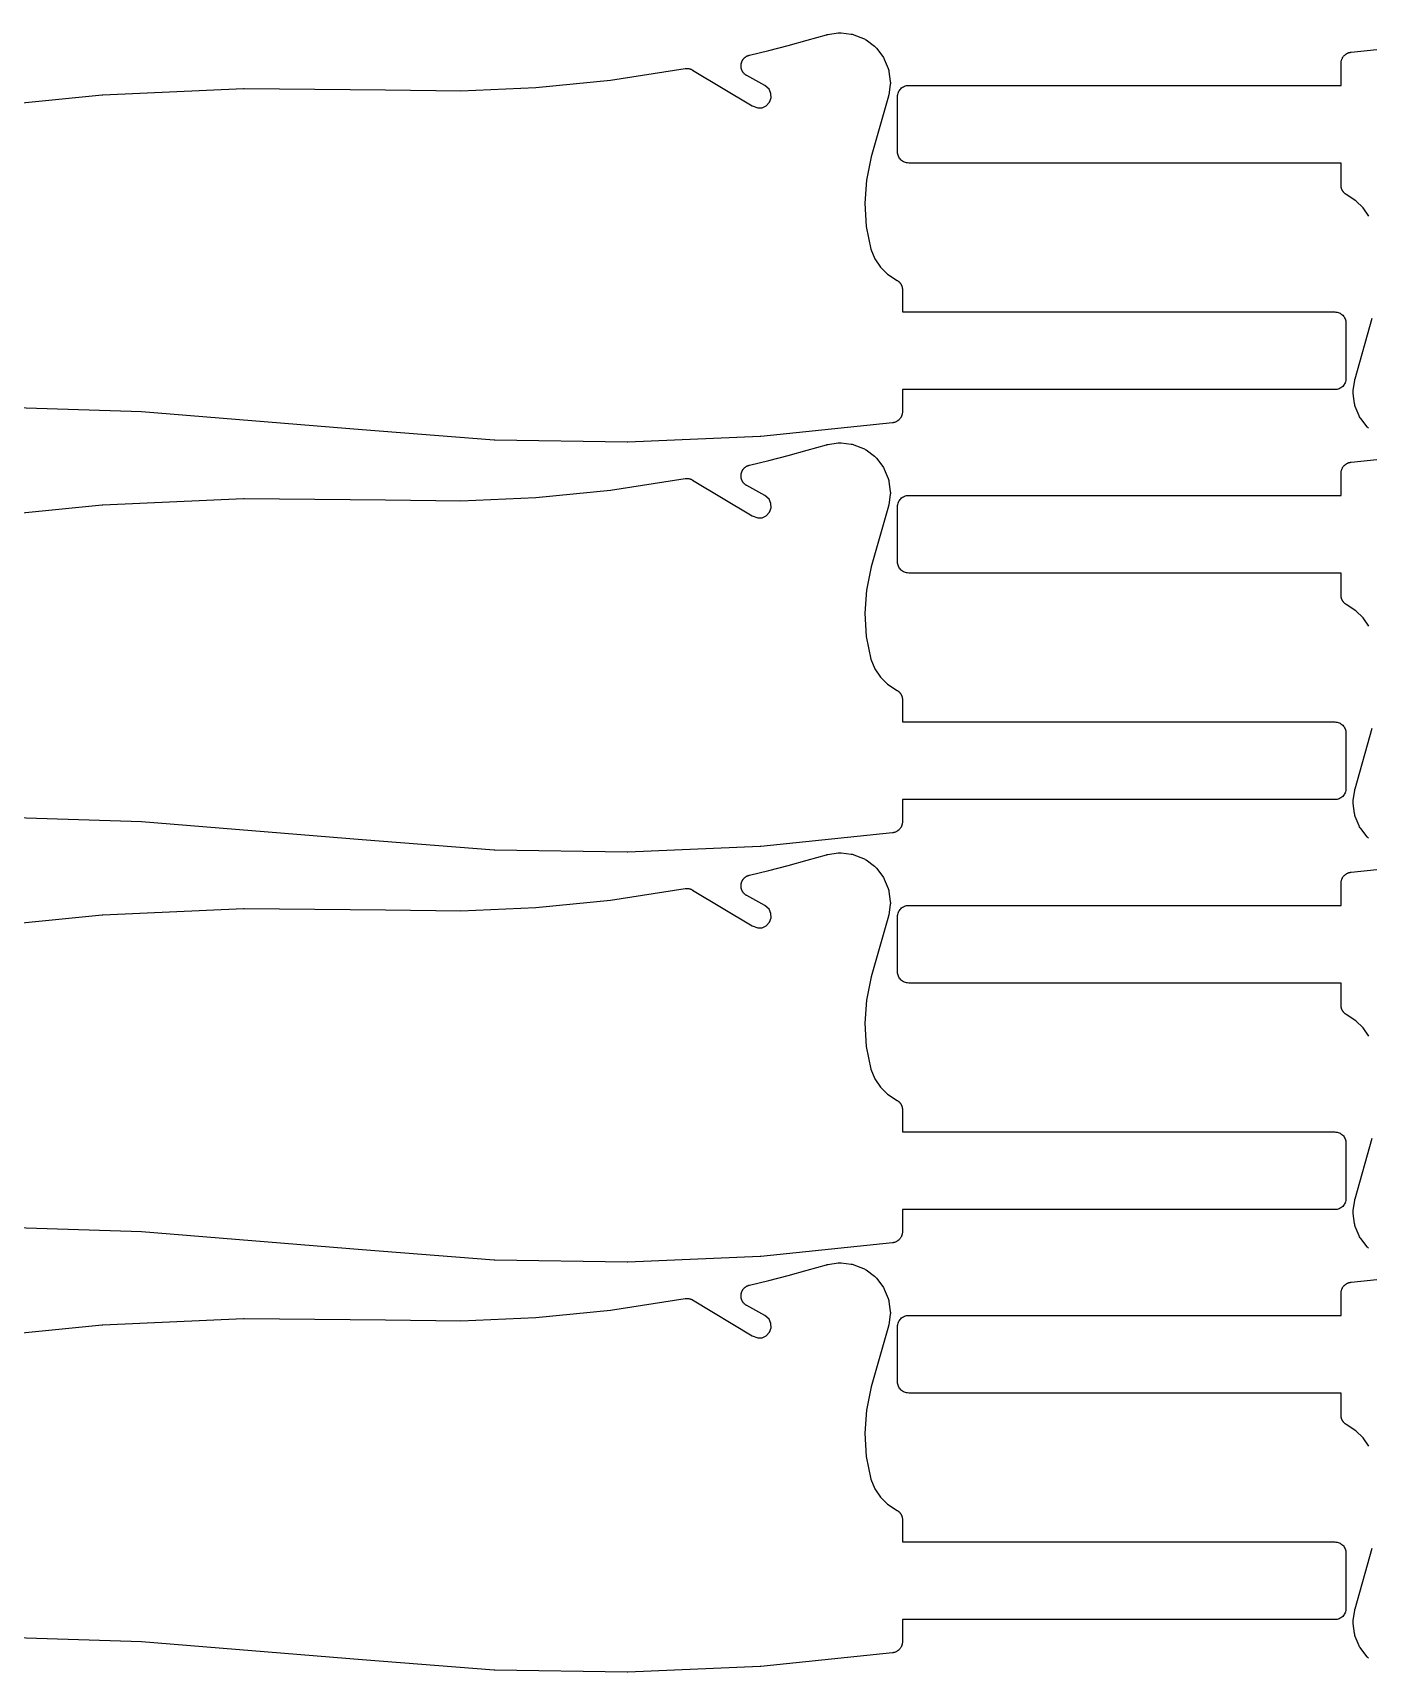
# Model space of a CAD drawing. Header units: metres. Extents: x 0 to 3000, y 0 to 1240.
# Drawn here: x 1500 to 1740.9, y 591.6 to 887.3 of the extents above; entities that cross this region are included whole.
import ezdxf

# ---------------------------------------------------------------- set-up
doc = ezdxf.new("R2010")
doc.units = ezdxf.units.M

msp = doc.modelspace()

# ---------------------------------------------------------------- linework, layer by layer
at = {"color": 1}
for points in [[(1487.18, 873.57), (1512.5, 876.12), (1512.61, 876.13), (1538.03, 877.27), (1538.14, 877.27), (1563.61, 876.99), (1563.61, 876.99), (1563.61, 876.99), (1577.22, 876.84), (1590.75, 877.43), (1604.23, 878.77), (1617.67, 880.85), (1617.68, 880.85), (1617.69, 880.85), (1617.78, 880.86), (1617.87, 880.87), (1617.88, 880.87), (1617.89, 880.87), (1617.98, 880.87), (1618.07, 880.87), (1618.07, 880.87), (1618.08, 880.87), (1618.17, 880.86), (1618.26, 880.85), (1618.27, 880.85), (1618.28, 880.85), (1618.37, 880.83), (1618.45, 880.81), (1618.46, 880.81), (1618.47, 880.81), (1618.56, 880.78), (1618.64, 880.76), (1618.65, 880.75), (1618.66, 880.75), (1618.74, 880.72), (1618.82, 880.68), (1618.83, 880.68), (1618.84, 880.68), (1618.92, 880.63), (1619, 880.59), (1619, 880.59), (1619.01, 880.58), (1629.78, 874.09), (1630.78, 873.74), (1631.59, 873.78), (1632.32, 874.12), (1632.9, 874.75), (1633.19, 875.56), (1633.15, 876.37), (1632.81, 877.1), (1632.06, 877.79), (1628.8, 879.56), (1628.76, 879.59), (1628.71, 879.61), (1628.67, 879.64), (1628.63, 879.67), (1628.59, 879.7), (1628.55, 879.73), (1628.51, 879.76), (1628.48, 879.79), (1628.44, 879.82), (1628.4, 879.85), (1628.37, 879.89), (1628.33, 879.92), (1628.3, 879.96), (1628.26, 879.99), (1628.23, 880.03), (1628.2, 880.06), (1628.17, 880.11), (1628.14, 880.14), (1628.11, 880.18), (1628.08, 880.22), (1628.06, 880.27), (1628.03, 880.31), (1628.01, 880.35), (1627.99, 880.39), (1627.96, 880.44), (1627.94, 880.48), (1627.92, 880.53), (1627.9, 880.57), (1627.89, 880.62), (1627.87, 880.66), (1627.85, 880.71), (1627.84, 880.76), (1627.83, 880.8), (1627.81, 880.85), (1627.8, 880.9), (1627.79, 880.95), (1627.79, 881), (1627.78, 881.04), (1627.77, 881.09), (1627.77, 881.14), (1627.76, 881.19), (1627.76, 881.24), (1627.76, 881.29), (1627.76, 881.34), (1627.76, 881.39), (1627.76, 881.44), (1627.77, 881.48), (1627.77, 881.53), (1627.78, 881.58), (1627.78, 881.63), (1627.79, 881.68), (1627.8, 881.73), (1627.81, 881.78), (1627.82, 881.82), (1627.84, 881.87), (1627.85, 881.92), (1627.87, 881.96), (1627.88, 882.01), (1627.9, 882.06), (1627.92, 882.1), (1627.94, 882.15), (1627.96, 882.19), (1627.98, 882.23), (1628, 882.28), (1628.03, 882.32), (1628.05, 882.36), (1628.08, 882.4), (1628.1, 882.45), (1628.13, 882.49), (1628.16, 882.53), (1628.19, 882.56), (1628.22, 882.6), (1628.26, 882.64), (1628.29, 882.68), (1628.32, 882.71), (1628.35, 882.75), (1628.39, 882.78), (1628.43, 882.81), (1628.46, 882.85), (1628.5, 882.88), (1628.54, 882.91), (1628.58, 882.94), (1628.62, 882.96), (1628.66, 882.99), (1628.7, 883.02), (1628.74, 883.05), (1628.79, 883.07), (1628.83, 883.09), (1628.87, 883.11), (1628.92, 883.14), (1628.96, 883.15), (1629.01, 883.17), (1629.05, 883.19), (1629.1, 883.21), (1629.15, 883.22), (1629.19, 883.24), (1629.24, 883.25), (1629.29, 883.27), (1632.78, 884.11), (1636.25, 885), (1639.7, 885.94), (1643.15, 886.93), (1643.18, 886.94), (1643.21, 886.94), (1643.27, 886.96), (1643.34, 886.97), (1643.34, 886.97), (1643.37, 886.98), (1643.4, 886.98), (1645.25, 887.27), (1645.43, 887.29), (1645.61, 887.29), (1645.79, 887.28), (1647.62, 887.07), (1647.79, 887.04), (1647.97, 887), (1648.13, 886.94), (1649.85, 886.26), (1650.01, 886.19), (1650.16, 886.1), (1650.31, 886), (1651.81, 884.87), (1651.95, 884.76), (1652.08, 884.63), (1652.19, 884.49), (1653.34, 883.01), (1653.44, 882.86), (1653.53, 882.71), (1653.6, 882.55), (1654.31, 880.84), (1654.37, 880.67), (1654.41, 880.5), (1654.44, 880.33), (1654.67, 878.5), (1654.69, 878.32), (1654.69, 878.14), (1654.67, 877.97), (1654.4, 876.11), (1654.4, 876.07), (1654.39, 876.04), (1654.38, 875.98), (1654.37, 875.92), (1654.36, 875.88), (1654.35, 875.85), (1651.25, 864.9), (1650.37, 860.72), (1650.08, 856.55), (1650.35, 852.37), (1651.18, 848.29), (1651.87, 846.53), (1652.89, 845.01), (1654.19, 843.73), (1655.94, 842.63), (1655.96, 842.61), (1655.98, 842.6), (1656.04, 842.56), (1656.1, 842.52), (1656.12, 842.5), (1656.14, 842.48), (1656.19, 842.43), (1656.25, 842.39), (1656.27, 842.37), (1656.29, 842.35), (1656.33, 842.3), (1656.38, 842.25), (1656.4, 842.23), (1656.42, 842.21), (1656.46, 842.15), (1656.5, 842.09), (1656.52, 842.07), (1656.53, 842.05), (1656.57, 841.99), (1656.61, 841.93), (1656.62, 841.9), (1656.63, 841.88), (1656.67, 841.81), (1656.7, 841.75), (1656.71, 841.73), (1656.72, 841.7), (1656.74, 841.63), (1656.77, 841.57), (1656.78, 841.54), (1656.78, 841.52), (1656.8, 841.45), (1656.82, 841.38), (1656.83, 841.35), (1656.83, 841.33), (1656.84, 841.26), (1656.86, 841.18), (1656.86, 841.16), (1656.86, 841.13), (1656.86, 841.06), (1656.87, 840.99), (1656.87, 840.96), (1656.87, 840.94), (1656.87, 836.94), (1734.87, 836.94), (1735.07, 836.93), (1735.26, 836.9), (1735.45, 836.85), (1735.64, 836.78), (1735.81, 836.7), (1735.98, 836.6), (1736.14, 836.48), (1736.29, 836.35), (1736.42, 836.21), (1736.53, 836.05), (1736.63, 835.88), (1736.72, 835.7), (1736.78, 835.52), (1736.83, 835.33), (1736.86, 835.13), (1736.87, 834.94), (1736.87, 824.94), (1736.86, 824.74), (1736.83, 824.55), (1736.78, 824.36), (1736.72, 824.17), (1736.63, 823.99), (1736.53, 823.83), (1736.42, 823.67), (1736.29, 823.52), (1736.14, 823.39), (1735.98, 823.27), (1735.81, 823.17), (1735.64, 823.09), (1735.45, 823.02), (1735.26, 822.98), (1735.07, 822.95), (1734.87, 822.94), (1656.87, 822.94), (1656.87, 818.94), (1656.87, 818.84), (1656.86, 818.75), (1656.86, 818.75), (1656.86, 818.74), (1656.85, 818.65), (1656.83, 818.56), (1656.83, 818.55), (1656.83, 818.55), (1656.81, 818.46), (1656.79, 818.37), (1656.79, 818.36), (1656.78, 818.36), (1656.75, 818.27), (1656.72, 818.18), (1656.72, 818.18), (1656.72, 818.17), (1656.68, 818.09), (1656.64, 818), (1656.64, 818), (1656.63, 817.99), (1656.59, 817.91), (1656.54, 817.83), (1656.54, 817.83), (1656.53, 817.83), (1656.48, 817.75), (1656.42, 817.68), (1656.42, 817.67), (1656.42, 817.67), (1656.35, 817.6), (1656.29, 817.53), (1656.29, 817.53), (1656.29, 817.52), (1656.22, 817.46), (1656.15, 817.4), (1656.14, 817.39), (1656.14, 817.39), (1656.06, 817.34), (1655.99, 817.28), (1655.99, 817.28), (1655.98, 817.27), (1655.9, 817.23), (1655.82, 817.18), (1655.82, 817.18), (1655.81, 817.17), (1655.73, 817.13), (1655.65, 817.09), (1655.64, 817.09), (1655.64, 817.09), (1655.55, 817.06), (1655.46, 817.03), (1655.46, 817.02), (1655.45, 817.02), (1655.36, 817), (1655.27, 816.98), (1655.27, 816.98), (1655.26, 816.98), (1655.17, 816.96), (1655.08, 816.95), (1631.31, 814.49), (1631.19, 814.48), (1607.34, 813.44), (1607.22, 813.44), (1583.35, 813.84), (1583.24, 813.84), (1559.41, 815.66), (1559.41, 815.66), (1559.4, 815.66), (1519.62, 818.91), (1479.8, 820.18)], [(1741, 854.21), (1739.98, 855.73), (1738.68, 857.01), (1736.93, 858.11), (1736.91, 858.12), (1736.89, 858.14), (1736.83, 858.18), (1736.77, 858.22), (1736.75, 858.24), (1736.73, 858.25), (1736.68, 858.3), (1736.62, 858.35), (1736.6, 858.37), (1736.59, 858.38), (1736.54, 858.44), (1736.49, 858.49), (1736.47, 858.51), (1736.45, 858.53), (1736.41, 858.59), (1736.37, 858.65), (1736.35, 858.67), (1736.34, 858.69), (1736.3, 858.75), (1736.26, 858.81), (1736.25, 858.83), (1736.24, 858.86), (1736.21, 858.92), (1736.17, 858.99), (1736.16, 859.01), (1736.15, 859.03), (1736.13, 859.1), (1736.1, 859.17), (1736.09, 859.19), (1736.09, 859.22), (1736.07, 859.29), (1736.05, 859.36), (1736.04, 859.38), (1736.04, 859.41), (1736.03, 859.48), (1736.02, 859.55), (1736.01, 859.58), (1736.01, 859.6), (1736.01, 859.68), (1736, 859.75), (1736, 859.77), (1736, 859.8), (1736, 863.8), (1658, 863.8), (1657.8, 863.81), (1657.61, 863.84), (1657.42, 863.88), (1657.23, 863.95), (1657.06, 864.03), (1656.89, 864.14), (1656.73, 864.25), (1656.59, 864.38), (1656.45, 864.53), (1656.34, 864.69), (1656.24, 864.86), (1656.15, 865.03), (1656.09, 865.22), (1656.04, 865.41), (1656.01, 865.6), (1656, 865.8), (1656, 875.8), (1656.01, 875.99), (1656.04, 876.19), (1656.09, 876.38), (1656.15, 876.56), (1656.24, 876.74), (1656.34, 876.91), (1656.45, 877.07), (1656.59, 877.21), (1656.73, 877.34), (1656.89, 877.46), (1657.06, 877.56), (1657.23, 877.65), (1657.42, 877.71), (1657.61, 877.76), (1657.8, 877.79), (1658, 877.8), (1736, 877.8), (1736, 881.8), (1736, 881.89), (1736.01, 881.98), (1736.01, 881.99), (1736.01, 881.99), (1736.02, 882.09), (1736.04, 882.18), (1736.04, 882.18), (1736.04, 882.19), (1736.06, 882.28), (1736.08, 882.37), (1736.08, 882.37), (1736.09, 882.38), (1736.12, 882.47), (1736.15, 882.55), (1736.15, 882.56), (1736.15, 882.56), (1736.19, 882.65), (1736.23, 882.73), (1736.23, 882.74), (1736.24, 882.74), (1736.28, 882.82), (1736.33, 882.9), (1736.33, 882.91), (1736.34, 882.91), (1736.39, 882.98), (1736.45, 883.06), (1736.45, 883.06), (1736.45, 883.07), (1736.52, 883.14), (1736.58, 883.21), (1736.58, 883.21), (1736.59, 883.21), (1736.65, 883.28), (1736.72, 883.34), (1736.73, 883.34), (1736.73, 883.34), (1736.81, 883.4), (1736.88, 883.46), (1736.88, 883.46), (1736.89, 883.46), (1736.97, 883.51), (1737.05, 883.56), (1737.05, 883.56), (1737.06, 883.56), (1737.14, 883.6), (1737.23, 883.64), (1737.23, 883.64), (1737.23, 883.65), (1737.32, 883.68), (1737.41, 883.71), (1737.41, 883.71), (1737.42, 883.71), (1737.51, 883.74), (1737.6, 883.76), (1737.6, 883.76), (1737.61, 883.76), (1737.7, 883.77), (1737.79, 883.79), (1761.56, 886.25)], [(1740.92, 815.98), (1740.79, 816.1), (1740.68, 816.24), (1739.53, 817.73), (1739.43, 817.87), (1739.34, 818.03), (1739.27, 818.19), (1738.56, 819.9), (1738.5, 820.06), (1738.46, 820.23), (1738.43, 820.41), (1738.2, 822.24), (1738.18, 822.41), (1738.19, 822.59), (1738.2, 822.77), (1738.47, 824.63), (1738.47, 824.66), (1738.48, 824.7), (1738.49, 824.76), (1738.5, 824.82), (1738.51, 824.86), (1738.52, 824.89), (1741.62, 835.83)], [(1487.18, 799.62), (1512.5, 802.17), (1512.61, 802.18), (1538.03, 803.32), (1538.14, 803.32), (1563.61, 803.04), (1563.61, 803.04), (1563.61, 803.04), (1577.22, 802.89), (1590.75, 803.48), (1604.23, 804.82), (1617.67, 806.9), (1617.68, 806.9), (1617.69, 806.9), (1617.78, 806.91), (1617.87, 806.92), (1617.88, 806.92), (1617.89, 806.92), (1617.98, 806.92), (1618.07, 806.92), (1618.07, 806.92), (1618.08, 806.92), (1618.17, 806.91), (1618.26, 806.9), (1618.27, 806.9), (1618.28, 806.9), (1618.37, 806.88), (1618.45, 806.86), (1618.46, 806.86), (1618.47, 806.86), (1618.56, 806.83), (1618.64, 806.81), (1618.65, 806.8), (1618.66, 806.8), (1618.74, 806.77), (1618.82, 806.73), (1618.83, 806.73), (1618.84, 806.73), (1618.92, 806.68), (1619, 806.64), (1619, 806.64), (1619.01, 806.63), (1629.78, 800.14), (1630.78, 799.79), (1631.59, 799.83), (1632.32, 800.17), (1632.9, 800.8), (1633.19, 801.61), (1633.15, 802.42), (1632.81, 803.15), (1632.06, 803.84), (1628.8, 805.62), (1628.76, 805.64), (1628.71, 805.67), (1628.67, 805.69), (1628.63, 805.72), (1628.59, 805.75), (1628.55, 805.78), (1628.51, 805.81), (1628.48, 805.84), (1628.44, 805.87), (1628.4, 805.9), (1628.37, 805.94), (1628.33, 805.97), (1628.3, 806.01), (1628.26, 806.04), (1628.23, 806.08), (1628.2, 806.12), (1628.17, 806.16), (1628.14, 806.19), (1628.11, 806.23), (1628.08, 806.27), (1628.06, 806.32), (1628.03, 806.36), (1628.01, 806.4), (1627.99, 806.44), (1627.96, 806.49), (1627.94, 806.53), (1627.92, 806.58), (1627.9, 806.62), (1627.89, 806.67), (1627.87, 806.71), (1627.85, 806.76), (1627.84, 806.81), (1627.83, 806.86), (1627.81, 806.9), (1627.8, 806.95), (1627.79, 807), (1627.79, 807.05), (1627.78, 807.1), (1627.77, 807.14), (1627.77, 807.19), (1627.76, 807.24), (1627.76, 807.29), (1627.76, 807.34), (1627.76, 807.39), (1627.76, 807.44), (1627.76, 807.49), (1627.77, 807.54), (1627.77, 807.58), (1627.78, 807.63), (1627.78, 807.68), (1627.79, 807.73), (1627.8, 807.78), (1627.81, 807.83), (1627.82, 807.87), (1627.84, 807.92), (1627.85, 807.97), (1627.87, 808.01), (1627.88, 808.06), (1627.9, 808.11), (1627.92, 808.15), (1627.94, 808.2), (1627.96, 808.24), (1627.98, 808.29), (1628, 808.33), (1628.03, 808.37), (1628.05, 808.41), (1628.08, 808.45), (1628.1, 808.5), (1628.13, 808.54), (1628.16, 808.58), (1628.19, 808.61), (1628.22, 808.65), (1628.26, 808.69), (1628.29, 808.73), (1628.32, 808.76), (1628.35, 808.8), (1628.39, 808.83), (1628.43, 808.87), (1628.46, 808.9), (1628.5, 808.93), (1628.54, 808.96), (1628.58, 808.99), (1628.62, 809.02), (1628.66, 809.04), (1628.7, 809.07), (1628.74, 809.1), (1628.79, 809.12), (1628.83, 809.14), (1628.87, 809.16), (1628.92, 809.19), (1628.96, 809.21), (1629.01, 809.23), (1629.05, 809.24), (1629.1, 809.26), (1629.15, 809.27), (1629.19, 809.29), (1629.24, 809.3), (1629.29, 809.32), (1632.78, 810.16), (1636.25, 811.05), (1639.7, 811.99), (1643.15, 812.98), (1643.18, 812.99), (1643.21, 813), (1643.27, 813.01), (1643.34, 813.02), (1643.34, 813.02), (1643.37, 813.03), (1643.4, 813.03), (1645.25, 813.32), (1645.43, 813.34), (1645.61, 813.34), (1645.79, 813.33), (1647.62, 813.12), (1647.79, 813.09), (1647.97, 813.05), (1648.13, 812.99), (1649.85, 812.31), (1650.01, 812.24), (1650.16, 812.15), (1650.31, 812.05), (1651.81, 810.92), (1651.95, 810.81), (1652.08, 810.68), (1652.19, 810.55), (1653.34, 809.06), (1653.44, 808.91), (1653.53, 808.76), (1653.6, 808.6), (1654.31, 806.89), (1654.37, 806.72), (1654.41, 806.55), (1654.44, 806.38), (1654.67, 804.55), (1654.69, 804.37), (1654.69, 804.19), (1654.67, 804.02), (1654.4, 802.16), (1654.4, 802.12), (1654.39, 802.09), (1654.38, 802.03), (1654.37, 801.97), (1654.36, 801.93), (1654.35, 801.9), (1651.25, 790.95), (1650.37, 786.77), (1650.08, 782.6), (1650.35, 778.42), (1651.18, 774.34), (1651.87, 772.58), (1652.89, 771.06), (1654.19, 769.78), (1655.94, 768.68), (1655.96, 768.66), (1655.98, 768.65), (1656.04, 768.61), (1656.1, 768.57), (1656.12, 768.55), (1656.14, 768.53), (1656.19, 768.49), (1656.25, 768.44), (1656.27, 768.42), (1656.29, 768.4), (1656.33, 768.35), (1656.38, 768.3), (1656.4, 768.28), (1656.42, 768.26), (1656.46, 768.2), (1656.5, 768.14), (1656.52, 768.12), (1656.53, 768.1), (1656.57, 768.04), (1656.61, 767.98), (1656.62, 767.95), (1656.63, 767.93), (1656.67, 767.87), (1656.7, 767.8), (1656.71, 767.78), (1656.72, 767.75), (1656.74, 767.68), (1656.77, 767.62), (1656.78, 767.59), (1656.78, 767.57), (1656.8, 767.5), (1656.82, 767.43), (1656.83, 767.4), (1656.83, 767.38), (1656.84, 767.31), (1656.86, 767.24), (1656.86, 767.21), (1656.86, 767.18), (1656.86, 767.11), (1656.87, 767.04), (1656.87, 767.01), (1656.87, 766.99), (1656.87, 762.99), (1734.87, 762.99), (1735.07, 762.98), (1735.26, 762.95), (1735.45, 762.9), (1735.64, 762.84), (1735.81, 762.75), (1735.98, 762.65), (1736.14, 762.53), (1736.29, 762.4), (1736.42, 762.26), (1736.53, 762.1), (1736.63, 761.93), (1736.72, 761.75), (1736.78, 761.57), (1736.83, 761.38), (1736.86, 761.18), (1736.87, 760.99), (1736.87, 750.99), (1736.86, 750.79), (1736.83, 750.6), (1736.78, 750.41), (1736.72, 750.22), (1736.63, 750.04), (1736.53, 749.88), (1736.42, 749.72), (1736.29, 749.57), (1736.14, 749.44), (1735.98, 749.32), (1735.81, 749.22), (1735.64, 749.14), (1735.45, 749.07), (1735.26, 749.03), (1735.07, 749), (1734.87, 748.99), (1656.87, 748.99), (1656.87, 744.99), (1656.87, 744.89), (1656.86, 744.8), (1656.86, 744.8), (1656.86, 744.79), (1656.85, 744.7), (1656.83, 744.61), (1656.83, 744.6), (1656.83, 744.6), (1656.81, 744.51), (1656.79, 744.42), (1656.79, 744.41), (1656.78, 744.41), (1656.75, 744.32), (1656.72, 744.23), (1656.72, 744.23), (1656.72, 744.22), (1656.68, 744.14), (1656.64, 744.05), (1656.64, 744.05), (1656.63, 744.04), (1656.59, 743.96), (1656.54, 743.88), (1656.54, 743.88), (1656.53, 743.88), (1656.48, 743.8), (1656.42, 743.73), (1656.42, 743.72), (1656.42, 743.72), (1656.35, 743.65), (1656.29, 743.58), (1656.29, 743.58), (1656.29, 743.57), (1656.22, 743.51), (1656.15, 743.45), (1656.14, 743.45), (1656.14, 743.44), (1656.06, 743.39), (1655.99, 743.33), (1655.99, 743.33), (1655.98, 743.32), (1655.9, 743.28), (1655.82, 743.23), (1655.82, 743.23), (1655.81, 743.22), (1655.73, 743.18), (1655.65, 743.14), (1655.64, 743.14), (1655.64, 743.14), (1655.55, 743.11), (1655.46, 743.08), (1655.46, 743.08), (1655.45, 743.07), (1655.36, 743.05), (1655.27, 743.03), (1655.27, 743.03), (1655.26, 743.03), (1655.17, 743.01), (1655.08, 743), (1631.31, 740.54), (1631.19, 740.53), (1607.34, 739.5), (1607.22, 739.49), (1583.35, 739.89), (1583.24, 739.89), (1559.41, 741.71), (1559.41, 741.71), (1559.4, 741.71), (1519.62, 744.96), (1479.8, 746.23)], [(1741, 780.26), (1739.98, 781.78), (1738.68, 783.06), (1736.93, 784.16), (1736.91, 784.17), (1736.89, 784.19), (1736.83, 784.23), (1736.77, 784.27), (1736.75, 784.29), (1736.73, 784.3), (1736.68, 784.35), (1736.62, 784.4), (1736.6, 784.42), (1736.59, 784.44), (1736.54, 784.49), (1736.49, 784.54), (1736.47, 784.56), (1736.45, 784.58), (1736.41, 784.64), (1736.37, 784.7), (1736.35, 784.72), (1736.34, 784.74), (1736.3, 784.8), (1736.26, 784.86), (1736.25, 784.88), (1736.24, 784.91), (1736.21, 784.97), (1736.17, 785.04), (1736.16, 785.06), (1736.15, 785.08), (1736.13, 785.15), (1736.1, 785.22), (1736.09, 785.24), (1736.09, 785.27), (1736.07, 785.34), (1736.05, 785.41), (1736.04, 785.43), (1736.04, 785.46), (1736.03, 785.53), (1736.02, 785.6), (1736.01, 785.63), (1736.01, 785.65), (1736.01, 785.73), (1736, 785.8), (1736, 785.82), (1736, 785.85), (1736, 789.85), (1658, 789.85), (1657.8, 789.86), (1657.61, 789.89), (1657.42, 789.94), (1657.23, 790), (1657.06, 790.09), (1656.89, 790.19), (1656.73, 790.3), (1656.59, 790.44), (1656.45, 790.58), (1656.34, 790.74), (1656.24, 790.91), (1656.15, 791.08), (1656.09, 791.27), (1656.04, 791.46), (1656.01, 791.65), (1656, 791.85), (1656, 801.85), (1656.01, 802.05), (1656.04, 802.24), (1656.09, 802.43), (1656.15, 802.61), (1656.24, 802.79), (1656.34, 802.96), (1656.45, 803.12), (1656.59, 803.26), (1656.73, 803.4), (1656.89, 803.51), (1657.06, 803.61), (1657.23, 803.7), (1657.42, 803.76), (1657.61, 803.81), (1657.8, 803.84), (1658, 803.85), (1736, 803.85), (1736, 807.85), (1736, 807.94), (1736.01, 808.04), (1736.01, 808.04), (1736.01, 808.05), (1736.02, 808.14), (1736.04, 808.23), (1736.04, 808.23), (1736.04, 808.24), (1736.06, 808.33), (1736.08, 808.42), (1736.08, 808.43), (1736.09, 808.43), (1736.12, 808.52), (1736.15, 808.61), (1736.15, 808.61), (1736.15, 808.61), (1736.19, 808.7), (1736.23, 808.78), (1736.23, 808.79), (1736.24, 808.79), (1736.28, 808.87), (1736.33, 808.95), (1736.33, 808.96), (1736.34, 808.96), (1736.39, 809.04), (1736.45, 809.11), (1736.45, 809.11), (1736.45, 809.12), (1736.52, 809.19), (1736.58, 809.26), (1736.58, 809.26), (1736.59, 809.26), (1736.65, 809.33), (1736.72, 809.39), (1736.73, 809.39), (1736.73, 809.4), (1736.81, 809.45), (1736.88, 809.51), (1736.88, 809.51), (1736.89, 809.51), (1736.97, 809.56), (1737.05, 809.61), (1737.05, 809.61), (1737.06, 809.61), (1737.14, 809.65), (1737.23, 809.69), (1737.23, 809.7), (1737.23, 809.7), (1737.32, 809.73), (1737.41, 809.76), (1737.41, 809.76), (1737.42, 809.76), (1737.51, 809.79), (1737.6, 809.81), (1737.6, 809.81), (1737.61, 809.81), (1737.7, 809.82), (1737.79, 809.84), (1761.56, 812.3)], [(1740.92, 742.03), (1740.79, 742.16), (1740.68, 742.29), (1739.53, 743.78), (1739.43, 743.92), (1739.34, 744.08), (1739.27, 744.24), (1738.56, 745.95), (1738.5, 746.11), (1738.46, 746.28), (1738.43, 746.46), (1738.2, 748.29), (1738.18, 748.46), (1738.19, 748.64), (1738.2, 748.82), (1738.47, 750.68), (1738.47, 750.71), (1738.48, 750.75), (1738.49, 750.81), (1738.5, 750.87), (1738.51, 750.91), (1738.52, 750.94), (1741.62, 761.89)], [(1487.18, 725.67), (1512.5, 728.22), (1512.61, 728.23), (1538.03, 729.37), (1538.14, 729.37), (1563.61, 729.09), (1563.61, 729.09), (1563.61, 729.09), (1577.22, 728.94), (1590.75, 729.53), (1604.23, 730.87), (1617.67, 732.95), (1617.68, 732.95), (1617.69, 732.95), (1617.78, 732.96), (1617.87, 732.97), (1617.88, 732.97), (1617.89, 732.97), (1617.98, 732.97), (1618.07, 732.97), (1618.07, 732.97), (1618.08, 732.97), (1618.17, 732.96), (1618.26, 732.95), (1618.27, 732.95), (1618.28, 732.95), (1618.37, 732.93), (1618.45, 732.91), (1618.46, 732.91), (1618.47, 732.91), (1618.56, 732.88), (1618.64, 732.86), (1618.65, 732.86), (1618.66, 732.85), (1618.74, 732.82), (1618.82, 732.78), (1618.83, 732.78), (1618.84, 732.78), (1618.92, 732.73), (1619, 732.69), (1619, 732.69), (1619.01, 732.68), (1629.78, 726.2), (1630.78, 725.84), (1631.59, 725.88), (1632.32, 726.22), (1632.9, 726.85), (1633.19, 727.66), (1633.15, 728.47), (1632.81, 729.21), (1632.06, 729.89), (1628.8, 731.67), (1628.76, 731.69), (1628.71, 731.72), (1628.67, 731.74), (1628.63, 731.77), (1628.59, 731.8), (1628.55, 731.83), (1628.51, 731.86), (1628.48, 731.89), (1628.44, 731.92), (1628.4, 731.95), (1628.37, 731.99), (1628.33, 732.02), (1628.3, 732.06), (1628.26, 732.09), (1628.23, 732.13), (1628.2, 732.17), (1628.17, 732.21), (1628.14, 732.25), (1628.11, 732.29), (1628.08, 732.32), (1628.06, 732.37), (1628.03, 732.41), (1628.01, 732.45), (1627.99, 732.49), (1627.96, 732.54), (1627.94, 732.58), (1627.92, 732.63), (1627.9, 732.67), (1627.89, 732.72), (1627.87, 732.77), (1627.85, 732.81), (1627.84, 732.86), (1627.83, 732.91), (1627.81, 732.95), (1627.8, 733), (1627.79, 733.05), (1627.79, 733.1), (1627.78, 733.15), (1627.77, 733.19), (1627.77, 733.24), (1627.76, 733.29), (1627.76, 733.34), (1627.76, 733.39), (1627.76, 733.44), (1627.76, 733.49), (1627.76, 733.54), (1627.77, 733.59), (1627.77, 733.63), (1627.78, 733.68), (1627.78, 733.73), (1627.79, 733.78), (1627.8, 733.83), (1627.81, 733.88), (1627.82, 733.93), (1627.84, 733.97), (1627.85, 734.02), (1627.87, 734.07), (1627.88, 734.11), (1627.9, 734.16), (1627.92, 734.2), (1627.94, 734.25), (1627.96, 734.29), (1627.98, 734.34), (1628, 734.38), (1628.03, 734.42), (1628.05, 734.47), (1628.08, 734.51), (1628.1, 734.55), (1628.13, 734.59), (1628.16, 734.63), (1628.19, 734.66), (1628.22, 734.7), (1628.26, 734.74), (1628.29, 734.78), (1628.32, 734.81), (1628.35, 734.85), (1628.39, 734.88), (1628.43, 734.92), (1628.46, 734.95), (1628.5, 734.98), (1628.54, 735.01), (1628.58, 735.04), (1628.62, 735.07), (1628.66, 735.09), (1628.7, 735.12), (1628.74, 735.15), (1628.79, 735.17), (1628.83, 735.19), (1628.87, 735.21), (1628.92, 735.24), (1628.96, 735.26), (1629.01, 735.28), (1629.05, 735.29), (1629.1, 735.31), (1629.15, 735.32), (1629.19, 735.34), (1629.24, 735.35), (1629.29, 735.37), (1632.78, 736.21), (1636.25, 737.1), (1639.7, 738.04), (1643.15, 739.03), (1643.18, 739.04), (1643.21, 739.05), (1643.27, 739.06), (1643.34, 739.08), (1643.34, 739.08), (1643.37, 739.08), (1643.4, 739.09), (1645.25, 739.37), (1645.43, 739.39), (1645.61, 739.39), (1645.79, 739.38), (1647.62, 739.17), (1647.79, 739.14), (1647.97, 739.1), (1648.13, 739.04), (1649.85, 738.36), (1650.01, 738.29), (1650.16, 738.2), (1650.31, 738.1), (1651.81, 736.97), (1651.95, 736.86), (1652.08, 736.73), (1652.19, 736.6), (1653.34, 735.11), (1653.44, 734.96), (1653.53, 734.81), (1653.6, 734.65), (1654.31, 732.94), (1654.37, 732.78), (1654.41, 732.61), (1654.44, 732.43), (1654.67, 730.6), (1654.69, 730.42), (1654.69, 730.25), (1654.67, 730.07), (1654.4, 728.21), (1654.4, 728.17), (1654.39, 728.14), (1654.38, 728.08), (1654.37, 728.02), (1654.36, 727.98), (1654.35, 727.95), (1651.25, 717), (1650.37, 712.82), (1650.08, 708.65), (1650.35, 704.47), (1651.18, 700.39), (1651.87, 698.63), (1652.89, 697.11), (1654.19, 695.83), (1655.94, 694.73), (1655.96, 694.71), (1655.98, 694.7), (1656.04, 694.66), (1656.1, 694.62), (1656.12, 694.6), (1656.14, 694.58), (1656.19, 694.54), (1656.25, 694.49), (1656.27, 694.47), (1656.29, 694.45), (1656.33, 694.4), (1656.38, 694.35), (1656.4, 694.33), (1656.42, 694.31), (1656.46, 694.25), (1656.5, 694.19), (1656.52, 694.17), (1656.53, 694.15), (1656.57, 694.09), (1656.61, 694.03), (1656.62, 694), (1656.63, 693.98), (1656.67, 693.92), (1656.7, 693.85), (1656.71, 693.83), (1656.72, 693.8), (1656.74, 693.74), (1656.77, 693.67), (1656.78, 693.64), (1656.78, 693.62), (1656.8, 693.55), (1656.82, 693.48), (1656.83, 693.45), (1656.83, 693.43), (1656.84, 693.36), (1656.86, 693.29), (1656.86, 693.26), (1656.86, 693.23), (1656.86, 693.16), (1656.87, 693.09), (1656.87, 693.06), (1656.87, 693.04), (1656.87, 689.04), (1734.87, 689.04), (1735.07, 689.03), (1735.26, 689), (1735.45, 688.95), (1735.64, 688.89), (1735.81, 688.8), (1735.98, 688.7), (1736.14, 688.58), (1736.29, 688.45), (1736.42, 688.31), (1736.53, 688.15), (1736.63, 687.98), (1736.72, 687.8), (1736.78, 687.62), (1736.83, 687.43), (1736.86, 687.23), (1736.87, 687.04), (1736.87, 677.04), (1736.86, 676.84), (1736.83, 676.65), (1736.78, 676.46), (1736.72, 676.27), (1736.63, 676.1), (1736.53, 675.93), (1736.42, 675.77), (1736.29, 675.62), (1736.14, 675.49), (1735.98, 675.38), (1735.81, 675.27), (1735.64, 675.19), (1735.45, 675.12), (1735.26, 675.08), (1735.07, 675.05), (1734.87, 675.04), (1656.87, 675.04), (1656.87, 671.04), (1656.87, 670.95), (1656.86, 670.85), (1656.86, 670.85), (1656.86, 670.84), (1656.85, 670.75), (1656.83, 670.66), (1656.83, 670.65), (1656.83, 670.65), (1656.81, 670.56), (1656.79, 670.47), (1656.79, 670.46), (1656.78, 670.46), (1656.75, 670.37), (1656.72, 670.28), (1656.72, 670.28), (1656.72, 670.27), (1656.68, 670.19), (1656.64, 670.1), (1656.64, 670.1), (1656.63, 670.1), (1656.59, 670.02), (1656.54, 669.94), (1656.54, 669.93), (1656.53, 669.93), (1656.48, 669.85), (1656.42, 669.78), (1656.42, 669.77), (1656.42, 669.77), (1656.35, 669.7), (1656.29, 669.63), (1656.29, 669.63), (1656.29, 669.62), (1656.22, 669.56), (1656.15, 669.5), (1656.14, 669.5), (1656.14, 669.49), (1656.06, 669.44), (1655.99, 669.38), (1655.99, 669.38), (1655.98, 669.38), (1655.9, 669.33), (1655.82, 669.28), (1655.82, 669.28), (1655.81, 669.27), (1655.73, 669.23), (1655.65, 669.19), (1655.64, 669.19), (1655.64, 669.19), (1655.55, 669.16), (1655.46, 669.13), (1655.46, 669.13), (1655.45, 669.12), (1655.36, 669.1), (1655.27, 669.08), (1655.27, 669.08), (1655.26, 669.08), (1655.17, 669.06), (1655.08, 669.05), (1631.31, 666.59), (1631.19, 666.58), (1607.34, 665.55), (1607.22, 665.54), (1583.35, 665.94), (1583.24, 665.94), (1559.41, 667.76), (1559.41, 667.77), (1559.4, 667.77), (1519.62, 671.01), (1479.8, 672.28)], [(1741, 706.31), (1739.98, 707.83), (1738.68, 709.11), (1736.93, 710.21), (1736.91, 710.22), (1736.89, 710.24), (1736.83, 710.28), (1736.77, 710.32), (1736.75, 710.34), (1736.73, 710.35), (1736.68, 710.4), (1736.62, 710.45), (1736.6, 710.47), (1736.59, 710.49), (1736.54, 710.54), (1736.49, 710.59), (1736.47, 710.61), (1736.45, 710.63), (1736.41, 710.69), (1736.37, 710.75), (1736.35, 710.77), (1736.34, 710.79), (1736.3, 710.85), (1736.26, 710.91), (1736.25, 710.94), (1736.24, 710.96), (1736.21, 711.02), (1736.17, 711.09), (1736.16, 711.11), (1736.15, 711.13), (1736.13, 711.2), (1736.1, 711.27), (1736.09, 711.3), (1736.09, 711.32), (1736.07, 711.39), (1736.05, 711.46), (1736.04, 711.48), (1736.04, 711.51), (1736.03, 711.58), (1736.02, 711.65), (1736.01, 711.68), (1736.01, 711.7), (1736.01, 711.78), (1736, 711.85), (1736, 711.87), (1736, 711.9), (1736, 715.9), (1658, 715.9), (1657.8, 715.91), (1657.61, 715.94), (1657.42, 715.99), (1657.23, 716.05), (1657.06, 716.14), (1656.89, 716.24), (1656.73, 716.35), (1656.59, 716.49), (1656.45, 716.63), (1656.34, 716.79), (1656.24, 716.96), (1656.15, 717.13), (1656.09, 717.32), (1656.04, 717.51), (1656.01, 717.7), (1656, 717.9), (1656, 727.9), (1656.01, 728.1), (1656.04, 728.29), (1656.09, 728.48), (1656.15, 728.67), (1656.24, 728.84), (1656.34, 729.01), (1656.45, 729.17), (1656.59, 729.31), (1656.73, 729.45), (1656.89, 729.56), (1657.06, 729.66), (1657.23, 729.75), (1657.42, 729.81), (1657.61, 729.86), (1657.8, 729.89), (1658, 729.9), (1736, 729.9), (1736, 733.9), (1736, 733.99), (1736.01, 734.09), (1736.01, 734.09), (1736.01, 734.1), (1736.02, 734.19), (1736.04, 734.28), (1736.04, 734.29), (1736.04, 734.29), (1736.06, 734.38), (1736.08, 734.47), (1736.08, 734.48), (1736.09, 734.48), (1736.12, 734.57), (1736.15, 734.66), (1736.15, 734.66), (1736.15, 734.67), (1736.19, 734.75), (1736.23, 734.83), (1736.23, 734.84), (1736.24, 734.84), (1736.28, 734.92), (1736.33, 735), (1736.33, 735.01), (1736.34, 735.01), (1736.39, 735.09), (1736.45, 735.16), (1736.45, 735.16), (1736.45, 735.17), (1736.52, 735.24), (1736.58, 735.31), (1736.58, 735.31), (1736.59, 735.31), (1736.65, 735.38), (1736.72, 735.44), (1736.73, 735.44), (1736.73, 735.45), (1736.81, 735.5), (1736.88, 735.56), (1736.88, 735.56), (1736.89, 735.56), (1736.97, 735.61), (1737.05, 735.66), (1737.05, 735.66), (1737.06, 735.66), (1737.14, 735.7), (1737.23, 735.74), (1737.23, 735.75), (1737.23, 735.75), (1737.32, 735.78), (1737.41, 735.81), (1737.41, 735.81), (1737.42, 735.81), (1737.51, 735.84), (1737.6, 735.86), (1737.6, 735.86), (1737.61, 735.86), (1737.7, 735.88), (1737.79, 735.89), (1761.56, 738.35)], [(1740.92, 668.08), (1740.79, 668.21), (1740.68, 668.34), (1739.53, 669.83), (1739.43, 669.97), (1739.34, 670.13), (1739.27, 670.29), (1738.56, 672), (1738.5, 672.16), (1738.46, 672.33), (1738.43, 672.51), (1738.2, 674.34), (1738.18, 674.52), (1738.19, 674.69), (1738.2, 674.87), (1738.47, 676.73), (1738.47, 676.76), (1738.48, 676.8), (1738.49, 676.86), (1738.5, 676.92), (1738.51, 676.96), (1738.52, 676.99), (1741.62, 687.94)], [(1487.18, 651.72), (1512.5, 654.27), (1512.61, 654.28), (1538.03, 655.42), (1538.14, 655.42), (1563.61, 655.14), (1563.61, 655.14), (1563.61, 655.14), (1577.22, 654.99), (1590.75, 655.58), (1604.23, 656.92), (1617.67, 659), (1617.68, 659), (1617.69, 659), (1617.78, 659.01), (1617.87, 659.02), (1617.88, 659.02), (1617.89, 659.02), (1617.98, 659.02), (1618.07, 659.02), (1618.07, 659.02), (1618.08, 659.02), (1618.17, 659.01), (1618.26, 659), (1618.27, 659), (1618.28, 659), (1618.37, 658.98), (1618.45, 658.96), (1618.46, 658.96), (1618.47, 658.96), (1618.56, 658.93), (1618.64, 658.91), (1618.65, 658.91), (1618.66, 658.9), (1618.74, 658.87), (1618.82, 658.84), (1618.83, 658.83), (1618.84, 658.83), (1618.92, 658.79), (1619, 658.74), (1619, 658.74), (1619.01, 658.73), (1629.78, 652.25), (1630.78, 651.89), (1631.59, 651.93), (1632.32, 652.27), (1632.9, 652.9), (1633.19, 653.71), (1633.15, 654.52), (1632.81, 655.26), (1632.06, 655.94), (1628.8, 657.72), (1628.76, 657.74), (1628.71, 657.77), (1628.67, 657.79), (1628.63, 657.82), (1628.59, 657.85), (1628.55, 657.88), (1628.51, 657.91), (1628.48, 657.94), (1628.44, 657.97), (1628.4, 658), (1628.37, 658.04), (1628.33, 658.07), (1628.3, 658.11), (1628.26, 658.14), (1628.23, 658.18), (1628.2, 658.22), (1628.17, 658.26), (1628.14, 658.3), (1628.11, 658.34), (1628.08, 658.38), (1628.06, 658.42), (1628.03, 658.46), (1628.01, 658.5), (1627.99, 658.54), (1627.96, 658.59), (1627.94, 658.63), (1627.92, 658.68), (1627.9, 658.72), (1627.89, 658.77), (1627.87, 658.82), (1627.85, 658.86), (1627.84, 658.91), (1627.83, 658.96), (1627.81, 659), (1627.8, 659.05), (1627.79, 659.1), (1627.79, 659.15), (1627.78, 659.2), (1627.77, 659.25), (1627.77, 659.29), (1627.76, 659.34), (1627.76, 659.39), (1627.76, 659.44), (1627.76, 659.49), (1627.76, 659.54), (1627.76, 659.59), (1627.77, 659.64), (1627.77, 659.69), (1627.78, 659.73), (1627.78, 659.78), (1627.79, 659.83), (1627.8, 659.88), (1627.81, 659.93), (1627.82, 659.98), (1627.84, 660.02), (1627.85, 660.07), (1627.87, 660.12), (1627.88, 660.16), (1627.9, 660.21), (1627.92, 660.25), (1627.94, 660.3), (1627.96, 660.34), (1627.98, 660.39), (1628, 660.43), (1628.03, 660.47), (1628.05, 660.52), (1628.08, 660.56), (1628.1, 660.6), (1628.13, 660.64), (1628.16, 660.68), (1628.19, 660.72), (1628.22, 660.75), (1628.26, 660.79), (1628.29, 660.83), (1628.32, 660.86), (1628.35, 660.9), (1628.39, 660.93), (1628.43, 660.97), (1628.46, 661), (1628.5, 661.03), (1628.54, 661.06), (1628.58, 661.09), (1628.62, 661.12), (1628.66, 661.14), (1628.7, 661.17), (1628.74, 661.2), (1628.79, 661.22), (1628.83, 661.24), (1628.87, 661.27), (1628.92, 661.29), (1628.96, 661.31), (1629.01, 661.33), (1629.05, 661.34), (1629.1, 661.36), (1629.15, 661.38), (1629.19, 661.39), (1629.24, 661.4), (1629.29, 661.42), (1632.78, 662.26), (1636.25, 663.15), (1639.7, 664.09), (1643.15, 665.08), (1643.18, 665.09), (1643.21, 665.1), (1643.27, 665.11), (1643.34, 665.13), (1643.34, 665.13), (1643.37, 665.13), (1643.4, 665.14), (1645.25, 665.42), (1645.43, 665.44), (1645.61, 665.44), (1645.79, 665.43), (1647.62, 665.22), (1647.79, 665.19), (1647.97, 665.15), (1648.13, 665.09), (1649.85, 664.41), (1650.01, 664.34), (1650.16, 664.25), (1650.31, 664.15), (1651.81, 663.02), (1651.95, 662.91), (1652.08, 662.78), (1652.19, 662.65), (1653.34, 661.16), (1653.44, 661.01), (1653.53, 660.86), (1653.6, 660.7), (1654.31, 658.99), (1654.37, 658.83), (1654.41, 658.66), (1654.44, 658.48), (1654.67, 656.65), (1654.69, 656.47), (1654.69, 656.3), (1654.67, 656.12), (1654.4, 654.26), (1654.4, 654.22), (1654.39, 654.19), (1654.38, 654.13), (1654.37, 654.07), (1654.36, 654.03), (1654.35, 654), (1651.25, 643.05), (1650.37, 638.87), (1650.08, 634.7), (1650.35, 630.52), (1651.18, 626.44), (1651.87, 624.68), (1652.89, 623.16), (1654.19, 621.88), (1655.94, 620.78), (1655.96, 620.77), (1655.98, 620.75), (1656.04, 620.71), (1656.1, 620.67), (1656.12, 620.65), (1656.14, 620.63), (1656.19, 620.59), (1656.25, 620.54), (1656.27, 620.52), (1656.29, 620.5), (1656.33, 620.45), (1656.38, 620.4), (1656.4, 620.38), (1656.42, 620.36), (1656.46, 620.3), (1656.5, 620.24), (1656.52, 620.22), (1656.53, 620.2), (1656.57, 620.14), (1656.61, 620.08), (1656.62, 620.05), (1656.63, 620.03), (1656.67, 619.97), (1656.7, 619.9), (1656.71, 619.88), (1656.72, 619.85), (1656.74, 619.79), (1656.77, 619.72), (1656.78, 619.69), (1656.78, 619.67), (1656.8, 619.6), (1656.82, 619.53), (1656.83, 619.5), (1656.83, 619.48), (1656.84, 619.41), (1656.86, 619.34), (1656.86, 619.31), (1656.86, 619.28), (1656.86, 619.21), (1656.87, 619.14), (1656.87, 619.11), (1656.87, 619.09), (1656.87, 615.09), (1734.87, 615.09), (1735.07, 615.08), (1735.26, 615.05), (1735.45, 615), (1735.64, 614.94), (1735.81, 614.85), (1735.98, 614.75), (1736.14, 614.63), (1736.29, 614.5), (1736.42, 614.36), (1736.53, 614.2), (1736.63, 614.03), (1736.72, 613.85), (1736.78, 613.67), (1736.83, 613.48), (1736.86, 613.28), (1736.87, 613.09), (1736.87, 603.09), (1736.86, 602.89), (1736.83, 602.7), (1736.78, 602.51), (1736.72, 602.32), (1736.63, 602.15), (1736.53, 601.98), (1736.42, 601.82), (1736.29, 601.67), (1736.14, 601.54), (1735.98, 601.43), (1735.81, 601.33), (1735.64, 601.24), (1735.45, 601.18), (1735.26, 601.13), (1735.07, 601.1), (1734.87, 601.09), (1656.87, 601.09), (1656.87, 597.09), (1656.87, 597), (1656.86, 596.9), (1656.86, 596.9), (1656.86, 596.89), (1656.85, 596.8), (1656.83, 596.71), (1656.83, 596.7), (1656.83, 596.7), (1656.81, 596.61), (1656.79, 596.52), (1656.79, 596.51), (1656.78, 596.51), (1656.75, 596.42), (1656.72, 596.33), (1656.72, 596.33), (1656.72, 596.32), (1656.68, 596.24), (1656.64, 596.15), (1656.64, 596.15), (1656.63, 596.15), (1656.59, 596.07), (1656.54, 595.99), (1656.54, 595.98), (1656.53, 595.98), (1656.48, 595.9), (1656.42, 595.83), (1656.42, 595.82), (1656.42, 595.82), (1656.35, 595.75), (1656.29, 595.68), (1656.29, 595.68), (1656.29, 595.67), (1656.22, 595.61), (1656.15, 595.55), (1656.14, 595.55), (1656.14, 595.54), (1656.06, 595.49), (1655.99, 595.43), (1655.99, 595.43), (1655.98, 595.43), (1655.9, 595.38), (1655.82, 595.33), (1655.82, 595.33), (1655.81, 595.33), (1655.73, 595.29), (1655.65, 595.24), (1655.64, 595.24), (1655.64, 595.24), (1655.55, 595.21), (1655.46, 595.18), (1655.46, 595.18), (1655.45, 595.18), (1655.36, 595.15), (1655.27, 595.13), (1655.27, 595.13), (1655.26, 595.13), (1655.17, 595.11), (1655.08, 595.1), (1631.31, 592.64), (1631.19, 592.63), (1607.34, 591.6), (1607.22, 591.6), (1583.35, 591.99), (1583.24, 591.99), (1559.41, 593.82), (1559.41, 593.82), (1559.4, 593.82), (1519.62, 597.06), (1479.8, 598.33)], [(1741, 632.36), (1739.98, 633.88), (1738.68, 635.16), (1736.93, 636.26), (1736.91, 636.27), (1736.89, 636.29), (1736.83, 636.33), (1736.77, 636.37), (1736.75, 636.39), (1736.73, 636.4), (1736.68, 636.45), (1736.62, 636.5), (1736.6, 636.52), (1736.59, 636.54), (1736.54, 636.59), (1736.49, 636.64), (1736.47, 636.66), (1736.45, 636.68), (1736.41, 636.74), (1736.37, 636.8), (1736.35, 636.82), (1736.34, 636.84), (1736.3, 636.9), (1736.26, 636.96), (1736.25, 636.99), (1736.24, 637.01), (1736.21, 637.07), (1736.17, 637.14), (1736.16, 637.16), (1736.15, 637.19), (1736.13, 637.25), (1736.1, 637.32), (1736.09, 637.35), (1736.09, 637.37), (1736.07, 637.44), (1736.05, 637.51), (1736.04, 637.54), (1736.04, 637.56), (1736.03, 637.63), (1736.02, 637.7), (1736.01, 637.73), (1736.01, 637.75), (1736.01, 637.83), (1736, 637.9), (1736, 637.92), (1736, 637.95), (1736, 641.95), (1658, 641.95), (1657.8, 641.96), (1657.61, 641.99), (1657.42, 642.04), (1657.23, 642.1), (1657.06, 642.19), (1656.89, 642.29), (1656.73, 642.4), (1656.59, 642.54), (1656.45, 642.68), (1656.34, 642.84), (1656.24, 643.01), (1656.15, 643.19), (1656.09, 643.37), (1656.04, 643.56), (1656.01, 643.75), (1656, 643.95), (1656, 653.95), (1656.01, 654.15), (1656.04, 654.34), (1656.09, 654.53), (1656.15, 654.72), (1656.24, 654.89), (1656.34, 655.06), (1656.45, 655.22), (1656.59, 655.36), (1656.73, 655.5), (1656.89, 655.61), (1657.06, 655.71), (1657.23, 655.8), (1657.42, 655.86), (1657.61, 655.91), (1657.8, 655.94), (1658, 655.95), (1736, 655.95), (1736, 659.95), (1736, 660.04), (1736.01, 660.14), (1736.01, 660.14), (1736.01, 660.15), (1736.02, 660.24), (1736.04, 660.33), (1736.04, 660.34), (1736.04, 660.34), (1736.06, 660.43), (1736.08, 660.52), (1736.08, 660.53), (1736.09, 660.53), (1736.12, 660.62), (1736.15, 660.71), (1736.15, 660.71), (1736.15, 660.72), (1736.19, 660.8), (1736.23, 660.88), (1736.23, 660.89), (1736.24, 660.89), (1736.28, 660.97), (1736.33, 661.05), (1736.33, 661.06), (1736.34, 661.06), (1736.39, 661.14), (1736.45, 661.21), (1736.45, 661.22), (1736.45, 661.22), (1736.52, 661.29), (1736.58, 661.36), (1736.58, 661.36), (1736.59, 661.36), (1736.65, 661.43), (1736.72, 661.49), (1736.73, 661.49), (1736.73, 661.5), (1736.81, 661.55), (1736.88, 661.61), (1736.88, 661.61), (1736.89, 661.61), (1736.97, 661.66), (1737.05, 661.71), (1737.05, 661.71), (1737.06, 661.71), (1737.14, 661.75), (1737.23, 661.79), (1737.23, 661.8), (1737.23, 661.8), (1737.32, 661.83), (1737.41, 661.86), (1737.41, 661.86), (1737.42, 661.86), (1737.51, 661.89), (1737.6, 661.91), (1737.6, 661.91), (1737.61, 661.91), (1737.7, 661.93), (1737.79, 661.94), (1761.56, 664.4)], [(1740.92, 594.13), (1740.79, 594.26), (1740.68, 594.39), (1739.53, 595.88), (1739.43, 596.03), (1739.34, 596.18), (1739.27, 596.34), (1738.56, 598.05), (1738.5, 598.21), (1738.46, 598.38), (1738.43, 598.56), (1738.2, 600.39), (1738.18, 600.57), (1738.19, 600.74), (1738.2, 600.92), (1738.47, 602.78), (1738.47, 602.82), (1738.48, 602.85), (1738.49, 602.91), (1738.5, 602.97), (1738.51, 603.01), (1738.52, 603.04), (1741.62, 613.99)]]:
    msp.add_lwpolyline(points, dxfattribs=at)

doc.saveas('drawing.dxf')
